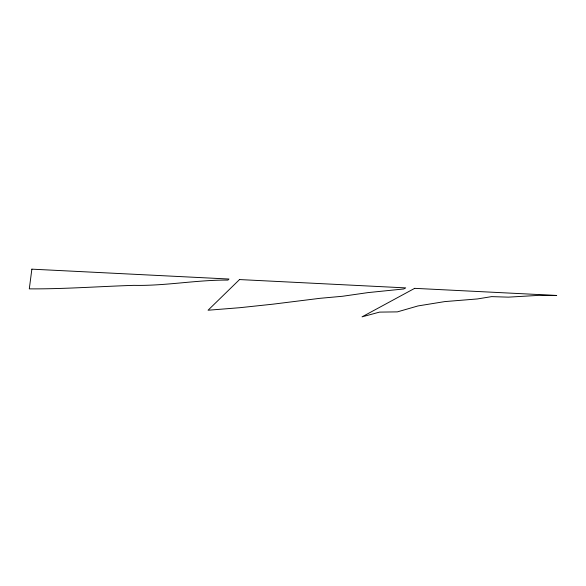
<?xml version="1.0" encoding="UTF-8"?>
<svg xmlns="http://www.w3.org/2000/svg" width="586" height="586" viewBox="0 0 586 586"><rect width="100%" height="100%" fill="white"/><g stroke="black" fill="none" stroke-linecap="round" stroke-linejoin="round"><path stroke-width="0.88" d="M31.864 269.157L29.3 288.861C64.248 289.103 99.085 286.444 133.996 285.353C165.486 286.034 196.53 279.852 227.939 280.086L228.972 279.031L31.864 269.157M239.528 279.566L208.059 310.228L239.733 307.709L273.017 304.163L319.949 298.318L342.568 296.26L368.045 292.597L403.776 288.964L405.717 287.887L239.528 279.566M414.683 288.341L362.06 316.843L379.545 312.111L397.374 311.877L418.001 305.936L444.796 301.592L477.414 298.941L491.617 296.626L508.34 297.146L539.34 295.344L556.7 295.454L414.683 288.341"/></g></svg>
